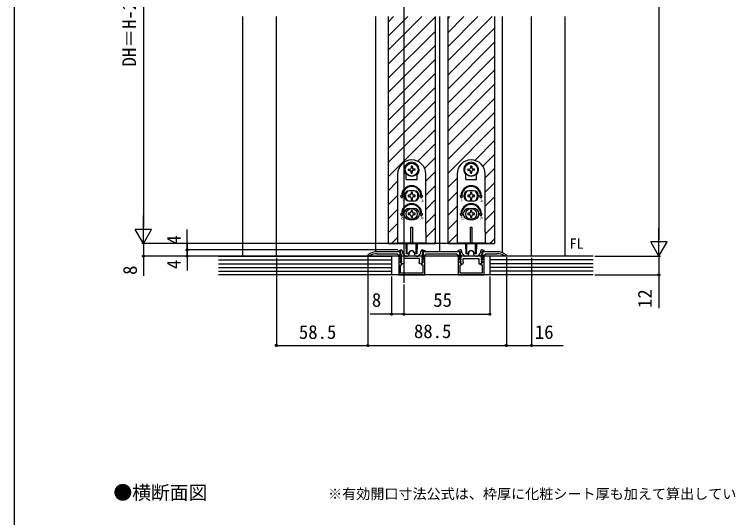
# Model space of a CAD drawing. Units: millimetres, scale not verified. Extents: x -525 to 525, y -783 to 779.
# Drawn here: x -525 to -68.4, y -10.9 to 310.8 of the extents above; entities that cross this region are included whole.
import ezdxf
from ezdxf.enums import TextEntityAlignment as Align

# ---------------------------------------------------------------- set-up
doc = ezdxf.new("R2010")
doc.units = ezdxf.units.MM
doc.header["$LTSCALE"] = 4
for name, color, linetype in [('0-2_USER1', 3, 'Continuous'), ('0-3_YKK_11', 7, 'Continuous'), ('0-5_YKK_12', 2, 'Continuous'), ('0-6_YKK_13', 4, 'Continuous'), ('0-8_YKK_D', 6, 'Continuous'), ('0-9_YKK_ZWAK', 7, 'Continuous'), ('0-A_YSS_K', 3, 'Continuous')]:
    doc.layers.add(name, color=color, linetype=linetype)
doc.styles.add('ＭＳ ゴシック', font='')
doc.styles.get('ＭＳ ゴシック').set_extended_font_data('MS Gothic')

msp = doc.modelspace()

# ---------------------------------------------------------------- linework, layer by layer
at = {"layer": '0-3_YKK_11'}
for p, q in [((-276.897, 159.2), (-276.897, 158.584)), ((-276.64, 157.915), (-275.395, 156.531)), ((-274.652, 156.2), (-273.697, 156.2)), ((-272.697, 157.2), (-272.697, 158)), ((-269.297, 158), (-269.297, 157.2)), ((-268.297, 156.2), (-267.342, 156.2)), ((-266.599, 156.531), (-265.354, 157.915)), ((-265.097, 158.584), (-265.097, 159.2)), ((-238.897, 158.584), (-238.897, 159.2)), ((-237.395, 156.531), (-238.64, 157.915)), ((-235.697, 156.2), (-236.652, 156.2)), ((-234.697, 158), (-234.697, 157.2)), ((-231.297, 157.2), (-231.297, 158)), ((-229.342, 156.2), (-230.297, 156.2)), ((-227.354, 157.915), (-228.599, 156.531)), ((-227.097, 159.2), (-227.097, 158.584))]:
    msp.add_line(p, q, dxfattribs=at)
for points in [[(-265.997, 154.7), (-275.997, 154.7), (-275.997, 152.442), (-275.809, 152.164), (-275.997, 151.2), (-276.997, 151.2), (-278.023, 152.226), (-277.909, 152.5), (-277.546, 152.5), (-277.386, 152.888), (-278.023, 153.525), (-277.909, 153.8), (-277.546, 153.8), (-277.386, 154.188), (-278.023, 154.825), (-277.909, 155.1), (-277.546, 155.1), (-277.386, 155.488), (-278.023, 156.125), (-277.909, 156.4), (-277.546, 156.4), (-277.386, 156.788), (-277.997, 157.4), (-277.997, 159.2), (-279.45, 159.2), (-279.53, 159.709), (-277.997, 160.2), (-277.897, 160.2)], [(-264.097, 160.2), (-263.997, 160.2), (-262.464, 159.709), (-262.544, 159.2), (-263.997, 159.2), (-263.997, 157.4), (-264.608, 156.788), (-264.448, 156.4), (-264.085, 156.4), (-263.971, 156.125), (-264.608, 155.488), (-264.448, 155.1), (-264.085, 155.1), (-263.971, 154.825), (-264.608, 154.188), (-264.448, 153.8), (-264.085, 153.8), (-263.971, 153.525), (-264.608, 152.888), (-264.448, 152.5), (-264.085, 152.5), (-263.971, 152.226), (-264.997, 151.2), (-265.997, 151.2), (-266.184, 152.164), (-265.997, 152.442), (-265.997, 154.7)], [(-239.897, 160.2), (-239.997, 160.2), (-241.53, 159.709), (-241.45, 159.2), (-239.997, 159.2), (-239.997, 157.4), (-239.386, 156.788), (-239.546, 156.4), (-239.909, 156.4), (-240.023, 156.125), (-239.386, 155.488), (-239.546, 155.1), (-239.909, 155.1), (-240.023, 154.825), (-239.386, 154.188), (-239.546, 153.8), (-239.909, 153.8), (-240.023, 153.525), (-239.386, 152.888), (-239.546, 152.5), (-239.909, 152.5), (-240.023, 152.226), (-238.997, 151.2), (-237.997, 151.2), (-237.809, 152.164), (-237.997, 152.442), (-237.997, 154.7)], [(-237.997, 154.7), (-227.997, 154.7), (-227.997, 152.442), (-228.184, 152.164), (-227.997, 151.2), (-226.997, 151.2), (-225.971, 152.226), (-226.085, 152.5), (-226.448, 152.5), (-226.608, 152.888), (-225.971, 153.525), (-226.085, 153.8), (-226.448, 153.8), (-226.608, 154.188), (-225.971, 154.825), (-226.085, 155.1), (-226.448, 155.1), (-226.608, 155.488), (-225.971, 156.125), (-226.085, 156.4), (-226.448, 156.4), (-226.608, 156.788), (-225.997, 157.4), (-225.997, 159.2), (-224.544, 159.2), (-224.464, 159.709), (-225.997, 160.2), (-226.097, 160.2)], [(-298.786, 157.154), (-298.997, 156.746), (-298.997, 156.4), (-297.847, 156.4), (-297.687, 156.447)], [(-240.297, 159), (-263.697, 159), (-263.697, 153.8), (-264.331, 153.166), (-264.18, 152.8), (-263.697, 152.8), (-263.697, 152.1), (-264.097, 152.1), (-264.797, 151.4), (-264.797, 150.7), (-263.897, 150.7), (-263.897, 145.4), (-270.539, 145.4), (-270.722, 145.28), (-271.272, 145.28), (-271.455, 145.4), (-278.097, 145.4), (-278.097, 150.7), (-277.197, 150.7), (-277.197, 151.4), (-277.897, 152.1), (-278.297, 152.1), (-278.297, 152.8), (-277.814, 152.8), (-277.663, 153.166), (-278.297, 153.8), (-278.297, 159), (-292.997, 159)], [(-292.997, 157.8), (-280.297, 157.8), (-279.297, 156.8), (-279.297, 144.2), (-262.697, 144.2), (-262.697, 156.8), (-261.697, 157.8), (-242.297, 157.8), (-241.297, 156.8), (-241.297, 144.2), (-224.697, 144.2), (-224.697, 156.8), (-223.697, 157.8), (-216.497, 157.8)], [(-216.497, 159), (-225.697, 159), (-225.697, 153.8), (-226.331, 153.166), (-226.18, 152.8), (-225.697, 152.8), (-225.697, 152.1), (-226.097, 152.1), (-226.797, 151.4), (-226.797, 150.7), (-225.897, 150.7), (-225.897, 145.4), (-232.539, 145.4), (-232.722, 145.28), (-233.272, 145.28), (-233.455, 145.4), (-240.097, 145.4), (-240.097, 150.7), (-239.197, 150.7), (-239.197, 151.4), (-239.897, 152.1), (-240.297, 152.1), (-240.297, 152.8), (-239.814, 152.8), (-239.663, 153.166), (-240.297, 153.8), (-240.297, 159)], [(-211.807, 156.447), (-211.647, 156.4), (-210.497, 156.4), (-210.497, 156.746), (-210.707, 157.154)]]:
    msp.add_lwpolyline(points, dxfattribs=at)
for centre, radius, start, end in [((-277.897, 159.2), 1, 0.00001, 89.99999), ((-264.097, 159.2), 1, 90.00001, 179.99999), ((-239.897, 159.2), 1, 0.00001, 89.99999), ((-226.097, 159.2), 1, 90.00001, 179.99999), ((-292.997, 149), 10, 90, 125.37654), ((-292.997, 149), 8.8, 89.99999, 122.20423), ((-275.897, 158.584), 1, 180.00001, 221.98721), ((-274.652, 157.2), 1, 221.98723, 270.00001), ((-273.697, 157.2), 1, 270.00001, 359.99999), ((-270.997, 158), 1.7, 359.99999, 180.00001), ((-268.297, 157.2), 1, 180.00001, 269.99999), ((-267.342, 157.2), 1, 269.99999, 318.01277), ((-266.097, 158.584), 1, 318.01279, 359.99999), ((-237.897, 158.584), 1, 180.00001, 221.98721), ((-236.652, 157.2), 1, 221.98723, 270.00001), ((-235.697, 157.2), 1, 270.00001, 359.99999), ((-232.997, 158), 1.7, 359.99999, 180.00001), ((-230.297, 157.2), 1, 180.00001, 269.99999), ((-229.342, 157.2), 1, 269.99999, 318.01277), ((-228.097, 158.584), 1, 318.01279, 359.99999), ((-216.497, 149), 10, 54.62346, 90), ((-216.497, 149), 8.8, 57.79577, 90.00001)]:
    msp.add_arc(centre, radius, start, end, dxfattribs=at)
at = {"layer": '0-5_YKK_12'}
for p, q in [((-275.997, 536.7), (-275.997, 139.2)), ((-378.999, 156.2), (-378.999, 309.266)), ((-357.497, 156.2), (-357.497, 309.266)), ((-293.997, 158.95), (-293.997, 309.266)), ((-285.997, 309.266), (-285.997, 164.204)), ((-285.997, 305.788), (-282.519, 309.266)), ((-285.997, 296.808), (-273.539, 309.266)), ((-285.997, 287.827), (-264.558, 309.266)), ((-285.997, 278.847), (-255.997, 308.847)), ((-255.997, 309.266), (-255.997, 164.204)), ((-252.997, 159), (-252.997, 309.266)), ((-247.997, 309.266), (-247.997, 164.204)), ((-247.997, 307.867), (-246.598, 309.266)), ((-247.997, 298.887), (-237.618, 309.266)), ((-247.997, 289.906), (-228.637, 309.266)), ((-247.997, 280.926), (-219.657, 309.266)), ((-217.997, 309.266), (-217.997, 164.204)), ((-212.997, 158.368), (-212.997, 309.266)), ((-194.497, 156.2), (-194.497, 309.266)), ((-172.995, 156.2), (-172.995, 309.266)), ((-247.997, 271.946), (-217.997, 301.946)), ((-285.997, 269.867), (-255.997, 299.867)), ((-247.997, 262.966), (-217.997, 292.966)), ((-285.997, 260.887), (-255.997, 290.887)), ((-247.997, 253.985), (-217.997, 283.985)), ((-285.997, 251.906), (-255.997, 281.906)), ((-247.997, 245.005), (-217.997, 275.005)), ((-285.997, 242.926), (-255.997, 272.926)), ((-247.997, 236.025), (-217.997, 266.025)), ((-285.997, 233.946), (-255.997, 263.946)), ((-247.997, 227.045), (-217.997, 257.045)), ((-285.997, 224.966), (-255.997, 254.966)), ((-247.997, 218.064), (-217.997, 248.064)), ((-285.997, 215.985), (-255.997, 245.985)), ((-247.997, 209.084), (-217.997, 239.084)), ((-285.997, 207.005), (-255.997, 237.005)), ((-230.693, 217.408), (-217.997, 230.104)), ((-267.167, 216.855), (-255.997, 228.025)), ((-225.466, 213.655), (-217.997, 221.124)), ((-262.734, 212.307), (-255.997, 219.045)), ((-261.981, 204.08), (-255.997, 210.064)), ((-223.981, 206.159), (-217.997, 212.143)), ((-247.997, 200.104), (-241.981, 206.12)), ((-285.997, 198.025), (-279.981, 204.041)), ((-261.981, 195.1), (-255.997, 201.084)), ((-223.981, 197.179), (-217.997, 203.163)), ((-247.997, 191.124), (-241.981, 197.139)), ((-285.997, 189.045), (-279.981, 195.06)), ((-261.981, 186.12), (-255.997, 192.104)), ((-223.981, 188.198), (-217.997, 194.183)), ((-247.997, 182.143), (-241.981, 188.159)), ((-285.997, 180.064), (-279.981, 186.08)), ((-261.981, 177.139), (-255.997, 183.124)), ((-223.981, 179.218), (-217.997, 185.203)), ((-247.997, 173.163), (-241.981, 179.179)), ((-285.997, 171.084), (-279.981, 177.1)), ((-261.981, 168.159), (-255.997, 174.143)), ((-223.981, 170.238), (-217.997, 176.222)), ((-247.976, 164.204), (-241.981, 170.198)), ((-283.897, 164.204), (-279.981, 168.12)), ((-256.956, 164.204), (-255.997, 165.163)), ((-221.035, 164.204), (-217.997, 167.242)), ((-285.997, 164.204), (-255.997, 164.204)), ((-247.997, 164.204), (-217.997, 164.204))]:
    msp.add_line(p, q, dxfattribs=at)
at = {"layer": '0-6_YKK_13'}
for p, q in [((-271.416, 212.578), (-271.565, 212.022)), ((-271.397, 213.668), (-271.416, 212.578)), ((-270.597, 213.668), (-270.578, 212.578)), ((-270.578, 212.578), (-270.429, 212.022)), ((-269.872, 211.873), (-270.429, 212.022)), ((-269.872, 211.035), (-270.429, 210.885)), ((-268.783, 211.854), (-269.872, 211.873)), ((-268.783, 211.054), (-269.872, 211.035)), ((-233.416, 212.578), (-233.565, 212.022)), ((-233.397, 213.668), (-233.416, 212.578)), ((-232.597, 213.668), (-232.578, 212.578)), ((-232.578, 212.578), (-232.429, 212.022)), ((-231.872, 211.873), (-232.429, 212.022)), ((-231.872, 211.035), (-232.429, 210.885)), ((-230.783, 211.854), (-231.872, 211.873)), ((-230.783, 211.054), (-231.872, 211.035)), ((-279.997, 208.704), (-279.997, 171.704)), ((-274.497, 205.254), (-274.497, 208.242)), ((-267.497, 205.254), (-267.497, 208.242)), ((-261.997, 171.704), (-261.997, 208.704)), ((-241.997, 208.704), (-241.997, 171.704)), ((-236.497, 205.254), (-236.497, 208.242)), ((-229.497, 205.254), (-229.497, 208.242)), ((-223.997, 171.704), (-223.997, 208.704)), ((-274.497, 205.254), (-267.497, 205.254)), ((-236.497, 205.254), (-229.497, 205.254)), ((-269.497, 197.954), (-272.497, 197.954)), ((-271.437, 196.904), (-271.437, 196.024)), ((-270.557, 196.904), (-271.437, 196.904)), ((-270.557, 196.024), (-270.557, 196.904)), ((-231.497, 197.954), (-234.497, 197.954)), ((-233.437, 196.904), (-233.437, 196.024)), ((-232.557, 196.904), (-233.437, 196.904)), ((-232.557, 196.024), (-232.557, 196.904)), ((-278.113, 194.704), (-277.497, 194.704)), ((-277.247, 193.204), (-278.113, 194.704)), ((-277.247, 193.204), (-276.381, 194.704)), ((-276.997, 194.704), (-276.381, 194.704)), ((-272.317, 195.144), (-273.197, 195.144)), ((-273.197, 195.144), (-273.197, 194.264)), ((-273.197, 194.264), (-272.317, 194.264)), ((-271.437, 193.384), (-271.437, 192.504)), ((-271.437, 192.504), (-270.557, 192.504)), ((-270.557, 192.504), (-270.557, 193.384)), ((-268.797, 195.144), (-269.677, 195.144)), ((-269.677, 194.264), (-268.797, 194.264)), ((-268.797, 194.264), (-268.797, 195.144)), ((-264.997, 194.704), (-265.613, 194.704)), ((-264.747, 193.204), (-265.613, 194.704)), ((-240.113, 194.704), (-239.497, 194.704)), ((-239.247, 193.204), (-240.113, 194.704)), ((-239.247, 193.204), (-238.381, 194.704)), ((-238.997, 194.704), (-238.381, 194.704)), ((-234.317, 195.144), (-235.197, 195.144)), ((-235.197, 195.144), (-235.197, 194.264)), ((-235.197, 194.264), (-234.317, 194.264)), ((-233.437, 193.384), (-233.437, 192.504)), ((-233.437, 192.504), (-232.557, 192.504)), ((-232.557, 192.504), (-232.557, 193.384)), ((-230.797, 195.144), (-231.677, 195.144)), ((-231.677, 194.264), (-230.797, 194.264)), ((-230.797, 194.264), (-230.797, 195.144)), ((-226.997, 194.704), (-227.613, 194.704)), ((-226.747, 193.204), (-227.613, 194.704)), ((-269.497, 191.454), (-272.497, 191.454)), ((-231.497, 191.454), (-234.497, 191.454)), ((-278.113, 183.204), (-277.497, 183.204)), ((-277.247, 181.704), (-278.113, 183.204)), ((-277.247, 181.704), (-276.381, 183.204)), ((-276.997, 183.204), (-276.381, 183.204)), ((-272.317, 183.644), (-273.197, 183.644)), ((-273.197, 183.644), (-273.197, 182.764)), ((-273.197, 182.764), (-272.317, 182.764)), ((-272.497, 186.704), (-269.497, 186.704)), ((-271.437, 185.404), (-271.437, 184.524)), ((-270.557, 185.404), (-271.437, 185.404)), ((-270.557, 184.524), (-270.557, 185.404)), ((-268.797, 183.644), (-269.677, 183.644)), ((-269.677, 182.764), (-268.797, 182.764)), ((-268.797, 182.764), (-268.797, 183.644)), ((-264.747, 181.704), (-265.613, 183.204)), ((-264.997, 183.204), (-265.613, 183.204)), ((-264.747, 181.704), (-263.881, 183.204)), ((-263.881, 183.204), (-264.497, 183.204)), ((-240.113, 183.204), (-239.497, 183.204)), ((-239.247, 181.704), (-240.113, 183.204)), ((-239.247, 181.704), (-238.381, 183.204)), ((-238.997, 183.204), (-238.381, 183.204)), ((-234.317, 183.644), (-235.197, 183.644)), ((-235.197, 183.644), (-235.197, 182.764)), ((-235.197, 182.764), (-234.317, 182.764)), ((-234.497, 186.704), (-231.497, 186.704)), ((-233.437, 185.404), (-233.437, 184.524)), ((-232.557, 185.404), (-233.437, 185.404)), ((-232.557, 184.524), (-232.557, 185.404)), ((-230.797, 183.644), (-231.677, 183.644)), ((-231.677, 182.764), (-230.797, 182.764)), ((-230.797, 182.764), (-230.797, 183.644)), ((-226.747, 181.704), (-227.613, 183.204)), ((-226.997, 183.204), (-227.613, 183.204)), ((-226.747, 181.704), (-225.881, 183.204)), ((-225.881, 183.204), (-226.497, 183.204)), ((-272.497, 179.704), (-269.497, 179.704)), ((-271.437, 181.884), (-271.437, 181.004)), ((-271.437, 181.004), (-270.557, 181.004)), ((-270.557, 181.004), (-270.557, 181.884)), ((-234.497, 179.704), (-231.497, 179.704)), ((-233.437, 181.884), (-233.437, 181.004)), ((-233.437, 181.004), (-232.557, 181.004)), ((-232.557, 181.004), (-232.557, 181.884)), ((-271.497, 174.704), (-270.497, 174.704)), ((-271.497, 164.504), (-271.497, 174.704)), ((-270.497, 174.704), (-270.497, 164.504)), ((-233.497, 174.704), (-232.497, 174.704)), ((-233.497, 164.504), (-233.497, 174.704)), ((-232.497, 174.704), (-232.497, 164.504)), ((-279.997, 171.704), (-279.997, 164.204)), ((-241.997, 171.704), (-241.997, 164.204)), ((-279.997, 164.704), (-261.997, 164.704)), ((-270.497, 164.504), (-271.497, 164.504)), ((-241.997, 164.704), (-223.997, 164.704)), ((-232.497, 164.504), (-233.497, 164.504)), ((-274.497, 160.955), (-274.497, 164.204)), ((-274.249, 160.66), (-274.247, 160.66)), ((-274.247, 157.704), (-274.247, 164.204)), ((-274.247, 160.704), (-274.247, 157.704)), ((-273.847, 157.704), (-273.847, 164.204)), ((-268.147, 157.704), (-268.147, 164.204)), ((-267.747, 157.704), (-267.747, 160.704)), ((-267.747, 160.66), (-267.745, 160.66)), ((-267.497, 164.204), (-267.497, 160.955)), ((-236.497, 160.955), (-236.497, 164.204)), ((-236.249, 160.66), (-236.247, 160.66)), ((-236.247, 157.704), (-236.247, 164.204)), ((-236.247, 160.704), (-236.247, 157.704)), ((-235.847, 157.704), (-235.847, 164.204)), ((-230.147, 157.704), (-230.147, 164.204)), ((-229.747, 157.704), (-229.747, 160.704)), ((-229.747, 160.66), (-229.745, 160.66)), ((-229.497, 164.204), (-229.497, 160.955)), ((-273.847, 157.704), (-274.247, 157.704)), ((-273.847, 157.704), (-273.227, 157.929)), ((-268.147, 157.704), (-268.767, 157.929)), ((-235.847, 157.704), (-236.247, 157.704)), ((-235.847, 157.704), (-235.227, 157.929)), ((-230.147, 157.704), (-230.767, 157.929))]:
    msp.add_line(p, q, dxfattribs=at)
for points in [[(-273.211, 211.854), (-272.121, 211.873), (-271.565, 212.022)], [(-273.211, 211.054), (-272.121, 211.035), (-271.565, 210.885)], [(-271.397, 209.239), (-271.416, 210.329), (-271.565, 210.885)], [(-270.597, 209.239), (-270.578, 210.329), (-270.429, 210.885)], [(-235.211, 211.854), (-234.121, 211.873), (-233.565, 212.022)], [(-235.211, 211.054), (-234.121, 211.035), (-233.565, 210.885)], [(-233.397, 209.239), (-233.416, 210.329), (-233.565, 210.885)], [(-232.597, 209.239), (-232.578, 210.329), (-232.429, 210.885)], [(-264.747, 193.204), (-263.881, 194.704), (-264.497, 194.704)], [(-226.747, 193.204), (-225.881, 194.704), (-226.497, 194.704)], [(-261.997, 171.704), (-261.997, 164.204), (-279.997, 164.204)], [(-223.997, 171.704), (-223.997, 164.204), (-241.997, 164.204)], [(-267.747, 164.204), (-267.747, 157.704), (-268.147, 157.704)], [(-229.747, 164.204), (-229.747, 157.704), (-230.147, 157.704)]]:
    msp.add_lwpolyline(points, dxfattribs=at)
for centre, radius in [((-270.997, 211.454), 4.25), ((-270.997, 211.454), 4.1), ((-232.997, 211.454), 4.25), ((-232.997, 211.454), 4.1), ((-270.997, 183.204), 3.5), ((-232.997, 183.204), 3.5)]:
    msp.add_circle(centre, radius, dxfattribs=at)
for centre, radius, start, end in [((-270.997, 208.704), 9, 0, 180), ((-270.997, 211.454), 4.75, 317.4631, 222.5369), ((-232.997, 208.704), 9, 0, 180), ((-232.997, 211.454), 4.75, 317.4631, 222.5369), ((-270.997, 211.454), 2.25, 169.75965, 190.24035), ((-270.997, 211.454), 2.25, 79.75965, 100.24035), ((-270.997, 211.454), 2.25, 349.75965, 10.24035), ((-232.997, 211.454), 2.25, 169.75965, 190.24035), ((-232.997, 211.454), 2.25, 79.75965, 100.24035), ((-232.997, 211.454), 2.25, 349.75965, 10.24035), ((-270.997, 211.454), 2.25, 259.75965, 280.24035), ((-232.997, 211.454), 2.25, 259.75965, 280.24035), ((-270.997, 194.704), 6.5, 0, 180), ((-232.997, 194.704), 6.5, 0, 180), ((-270.997, 194.704), 6, 0, 180), ((-272.497, 194.704), 3.25, 90, 270), ((-270.997, 194.704), 4, 129.83844, 230.16156), ((-269.497, 194.704), 3.25, 270, 90), ((-270.997, 194.704), 4, 309.83844, 50.16156), ((-232.997, 194.704), 6, 0, 180), ((-234.497, 194.704), 3.25, 90, 270), ((-232.997, 194.704), 4, 129.83844, 230.16156), ((-231.497, 194.704), 3.25, 270, 90), ((-232.997, 194.704), 4, 309.83844, 50.16156), ((-272.317, 196.024), 0.88, 270, 0), ((-272.317, 193.384), 0.88, 0, 90), ((-269.677, 196.024), 0.88, 180, 270), ((-269.677, 193.384), 0.88, 90, 180), ((-234.317, 196.024), 0.88, 270, 0), ((-234.317, 193.384), 0.88, 0, 90), ((-231.677, 196.024), 0.88, 180, 270), ((-231.677, 193.384), 0.88, 90, 180), ((-270.997, 183.204), 6.5, 0, 180), ((-270.997, 183.204), 6, 0, 180), ((-232.997, 183.204), 6.5, 0, 180), ((-232.997, 183.204), 6, 0, 180), ((-272.497, 183.204), 3.5, 90, 270), ((-272.317, 184.524), 0.88, 270, 0), ((-272.317, 181.884), 0.88, 0, 90), ((-269.677, 184.524), 0.88, 180, 270), ((-269.677, 181.884), 0.88, 90, 180), ((-269.497, 183.204), 3.5, 270, 90), ((-234.497, 183.204), 3.5, 90, 270), ((-234.317, 184.524), 0.88, 270, 0), ((-234.317, 181.884), 0.88, 0, 90), ((-231.677, 184.524), 0.88, 180, 270), ((-231.677, 181.884), 0.88, 90, 180), ((-231.497, 183.204), 3.5, 270, 90), ((-274.197, 160.955), 0.3, 180, 260), ((-267.797, 160.955), 0.3, 280, 0), ((-236.197, 160.955), 0.3, 180, 260), ((-229.797, 160.955), 0.3, 280, 0), ((-273.398, 158.399), 0.5, 290, 343.84988), ((-270.997, 157.704), 2, 16.15012, 163.84988), ((-268.596, 158.399), 0.5, 196.15012, 250), ((-235.398, 158.399), 0.5, 290, 343.84988), ((-232.997, 157.704), 2, 16.15012, 163.84988), ((-230.596, 158.399), 0.5, 196.15012, 250)]:
    msp.add_arc(centre, radius, start, end, dxfattribs=at)
at = {"layer": '0-8_YKK_D'}
for p, q in [((-112.995, 478.7), (-112.995, 166.7)), ((-442.496, 457.7), (-442.496, 174.704)), ((-442.496, 164.204), (-442.496, 182.39)), ((-112.995, 156.2), (-112.995, 174.387)), ((-442.496, 164.204), (-447.746, 173.297)), ((-437.246, 173.297), (-447.746, 173.297)), ((-442.496, 164.204), (-437.246, 173.297)), ((-112.995, 156.2), (-118.245, 165.294)), ((-107.745, 165.294), (-118.245, 165.294)), ((-112.995, 156.2), (-107.745, 165.294)), ((-218.997, 164.204), (-443.496, 164.204)), ((-286.997, 164.204), (-443.496, 164.204)), ((-287.997, 164.204), (-415.546, 164.204)), ((-279.95, 160.2), (-415.546, 160.2)), ((-279.95, 160.2), (-415.546, 160.2)), ((-155.947, 156.2), (-443.496, 156.2)), ((-396.546, 156.2), (-415.546, 156.2)), ((-298.997, 155.746), (-298.997, 98.2)), ((-298.997, 155.6), (-298.997, 98.2)), ((-210.497, 155.6), (-210.497, 98.2)), ((-210.497, 155.6), (-210.497, 98.2)), ((-153.947, 156.2), (-111.995, 156.2)), ((-153.947, 156.2), (-111.995, 156.2)), ((-357.497, 155.2), (-357.497, 98.2)), ((-194.497, 155.2), (-194.497, 98.2)), ((-283.997, 143.2), (-283.997, 118.2)), ((-220.997, 143.2), (-220.997, 118.2)), ((-153.947, 144.2), (-111.995, 144.2)), ((-275.997, 138.2), (-275.997, 118.2)), ((-275.997, 119.2), (-220.997, 119.2)), ((-357.497, 99.2), (-298.997, 99.2)), ((-298.997, 99.2), (-210.497, 99.2))]:
    msp.add_line(p, q, dxfattribs=at)
for points in [[(-414.546, 156.2), (-414.546, 160.2), (-414.546, 173.319)], [(-442.496, 164.204), (-442.496, 156.2), (-442.496, 143.559)], [(-414.546, 164.204), (-414.546, 160.2), (-414.546, 147.082)], [(-112.995, 156.2), (-112.995, 144.2), (-112.995, 122.923)], [(-275.997, 119.2), (-283.997, 119.2), (-297.638, 119.2)], [(-210.497, 99.2), (-194.497, 99.2), (-174.288, 99.2)]]:
    msp.add_lwpolyline(points, dxfattribs=at)
for centre in [(-414.546, 160.2), (-414.546, 160.2), (-442.496, 156.2), (-414.546, 156.2), (-112.995, 144.2), (-283.997, 119.2), (-275.997, 119.2), (-275.997, 119.2), (-220.997, 119.2), (-357.497, 99.2), (-298.997, 99.2), (-298.997, 99.2), (-210.497, 99.2), (-210.497, 99.2), (-194.497, 99.2)]:
    msp.add_circle(centre, 0.637, dxfattribs=at)
at = {"layer": '0-9_YKK_ZWAK'}
msp.add_line((-525, 746.7), (-525, -783.3), dxfattribs=at)
at = {"layer": '0-A_YSS_K'}
for p, q in [((-394.546, 156.2), (-283.997, 156.2)), ((-283.997, 156.2), (-283.997, 144.2)), ((-154.947, 156.2), (-220.997, 156.2)), ((-220.997, 156.2), (-220.997, 144.2)), ((-394.546, 153.8), (-283.997, 153.8)), ((-394.546, 151.4), (-283.997, 151.4)), ((-154.947, 153.8), (-220.997, 153.8)), ((-154.947, 151.4), (-220.997, 151.4)), ((-394.546, 149), (-283.997, 149)), ((-394.546, 146.6), (-283.997, 146.6)), ((-154.947, 149), (-220.997, 149)), ((-154.947, 146.6), (-220.997, 146.6)), ((-154.947, 144.2), (-394.546, 144.2))]:
    msp.add_line(p, q, dxfattribs=at)

# ---------------------------------------------------------------- texts
at = {"layer": '0-2_USER1', "style": 'ＭＳ ゴシック'}
for s, height, p in [('FL', 6.598, (-170.02, 158.951)), ('●横断面図', 8.798, (-461.636, -1.91)), ('※有効開口寸法公式は、枠厚に化粧シート厚も加えて算出しています。', 6.598, (-324.459, -0.97))]:
    msp.add_text(s, height=height, dxfattribs=at).set_placement(p, align=Align.BOTTOM_LEFT)
at = {"layer": '0-6_YKK_13', "style": 'ＭＳ ゴシック'}
for s, p in [('下', (-278.026, 190.66)), ('上', (-265.352, 190.491)), ('下', (-240.026, 190.66)), ('上', (-227.352, 190.491)), ('右', (-277.918, 179.136)), ('左', (-265.376, 179.099)), ('右', (-239.918, 179.136)), ('左', (-227.376, 179.099))]:
    msp.add_text(s, height=1.558, dxfattribs=at).set_placement(p, align=Align.BOTTOM_LEFT)
at = {"layer": '0-8_YKK_D', "style": 'ＭＳ ゴシック'}
for s, p in [('DH＝H-29', (-444.496, 277.441)), ('4', (-416.046, 163.637)), ('4', (-416.046, 147.969)), ('8', (-443.996, 144.241)), ('12', (-114.995, 123.082))]:
    msp.add_text(s, height=8.798, rotation=90, dxfattribs=at).set_placement(p, align=Align.BOTTOM_LEFT)
for s, p in [('8', (-296.456, 121.2)), ('55', (-257.224, 121.2)), ('58.5', (-343.111, 100.7)), ('88.5', (-269.577, 101.2)), ('16', (-192.288, 100.7))]:
    msp.add_text(s, height=8.798, dxfattribs=at).set_placement(p, align=Align.BOTTOM_LEFT)

doc.saveas('drawing.dxf')
